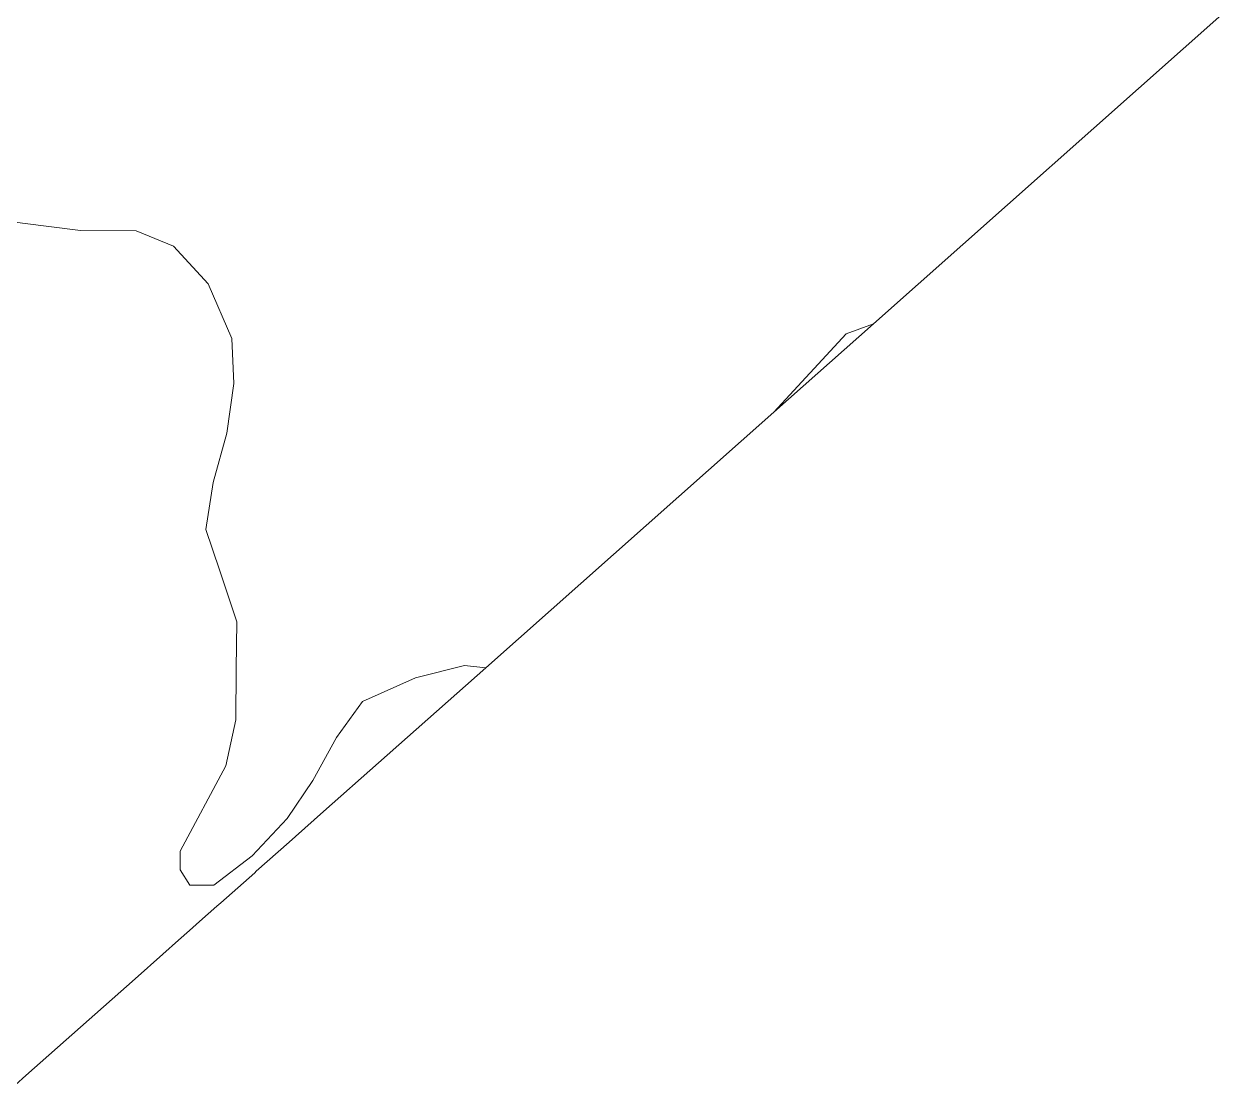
# Model space of a CAD drawing. Header units: metres. Extents: x -436 to 259, y -222 to 285.
# Drawn here: x 112.6 to 172.9, y -123.1 to -69.9 of the extents above; entities that cross this region are included whole.
import ezdxf

# ---------------------------------------------------------------- set-up
doc = ezdxf.new("R2010")
doc.units = ezdxf.units.M
doc.header["$MEASUREMENT"] = 0
doc.layers.add('Nuevo_Estructura - Carga', color=7, linetype='Continuous')
doc.layers.add('Nuevo_Estructura - Carga_Pluma_Nº__89', color=7, linetype='Continuous', lineweight=20, true_color=0x71cebe)

# ---------------------------------------------------------------- blocks, each defined once
blk = doc.blocks.new('Forma_1')
at = {"layer": 'Nuevo_Estructura - Carga_Pluma_Nº__89', "color": 123, "linetype": 'Continuous', "lineweight": 20, "true_color": 0x71cebe, "flags": 128}
for points in [[(172.941, -69.156), (155.17, -84.92), (150.172, -89.354), (135.729, -102.166), (130.352, -106.936), (127.6, -109.378), (126.19, -110.628), (125.873, -110.91), (124.227, -112.37), (124.147, -112.441), (122.443, -113.952), (122.245, -114.128), (121.386, -114.89), (120.879, -115.34), (120.335, -115.822), (119.537, -116.53), (118.149, -117.761), (112.68, -122.613), (112.152, -123.082)], [(121.697, -95.234), (122.067, -92.874), (122.747, -90.404), (123.107, -87.914), (122.997, -85.664), (121.807, -82.914), (120.077, -81.034), (118.207, -80.264), (115.407, -80.254), (112.507, -79.874), (110.647, -79.634), (108.657, -78.754), (106.927, -77.684), (104.407, -75.564), (102.867, -74.084), (100.927, -72.474), (99.827, -70.644)], [(155.17, -84.92), (153.807, -85.424)], [(153.807, -85.424), (150.172, -89.354)], [(120.407, -111.364), (122.697, -107.084), (123.207, -104.774), (123.217, -102.224), (123.247, -99.864), (122.377, -97.254), (121.697, -95.234)], [(135.729, -102.166), (134.667, -102.054), (132.217, -102.674), (129.547, -103.864)], [(129.547, -103.864), (128.247, -105.664), (127.067, -107.814), (125.767, -109.724), (124.017, -111.594), (122.097, -113.074)], [(120.407, -112.294), (120.407, -111.364)], [(120.897, -113.064), (120.407, -112.294)], [(122.097, -113.074), (120.897, -113.064)]]:
    blk.add_lwpolyline(points, dxfattribs=at)

msp = doc.modelspace()

# ---------------------------------------------------------------- block references
at = {"layer": 'Nuevo_Estructura - Carga', "linetype": 'Continuous', "lineweight": 0}
msp.add_blockref('Forma_1', (0, 0), dxfattribs=at)

doc.saveas('drawing.dxf')
